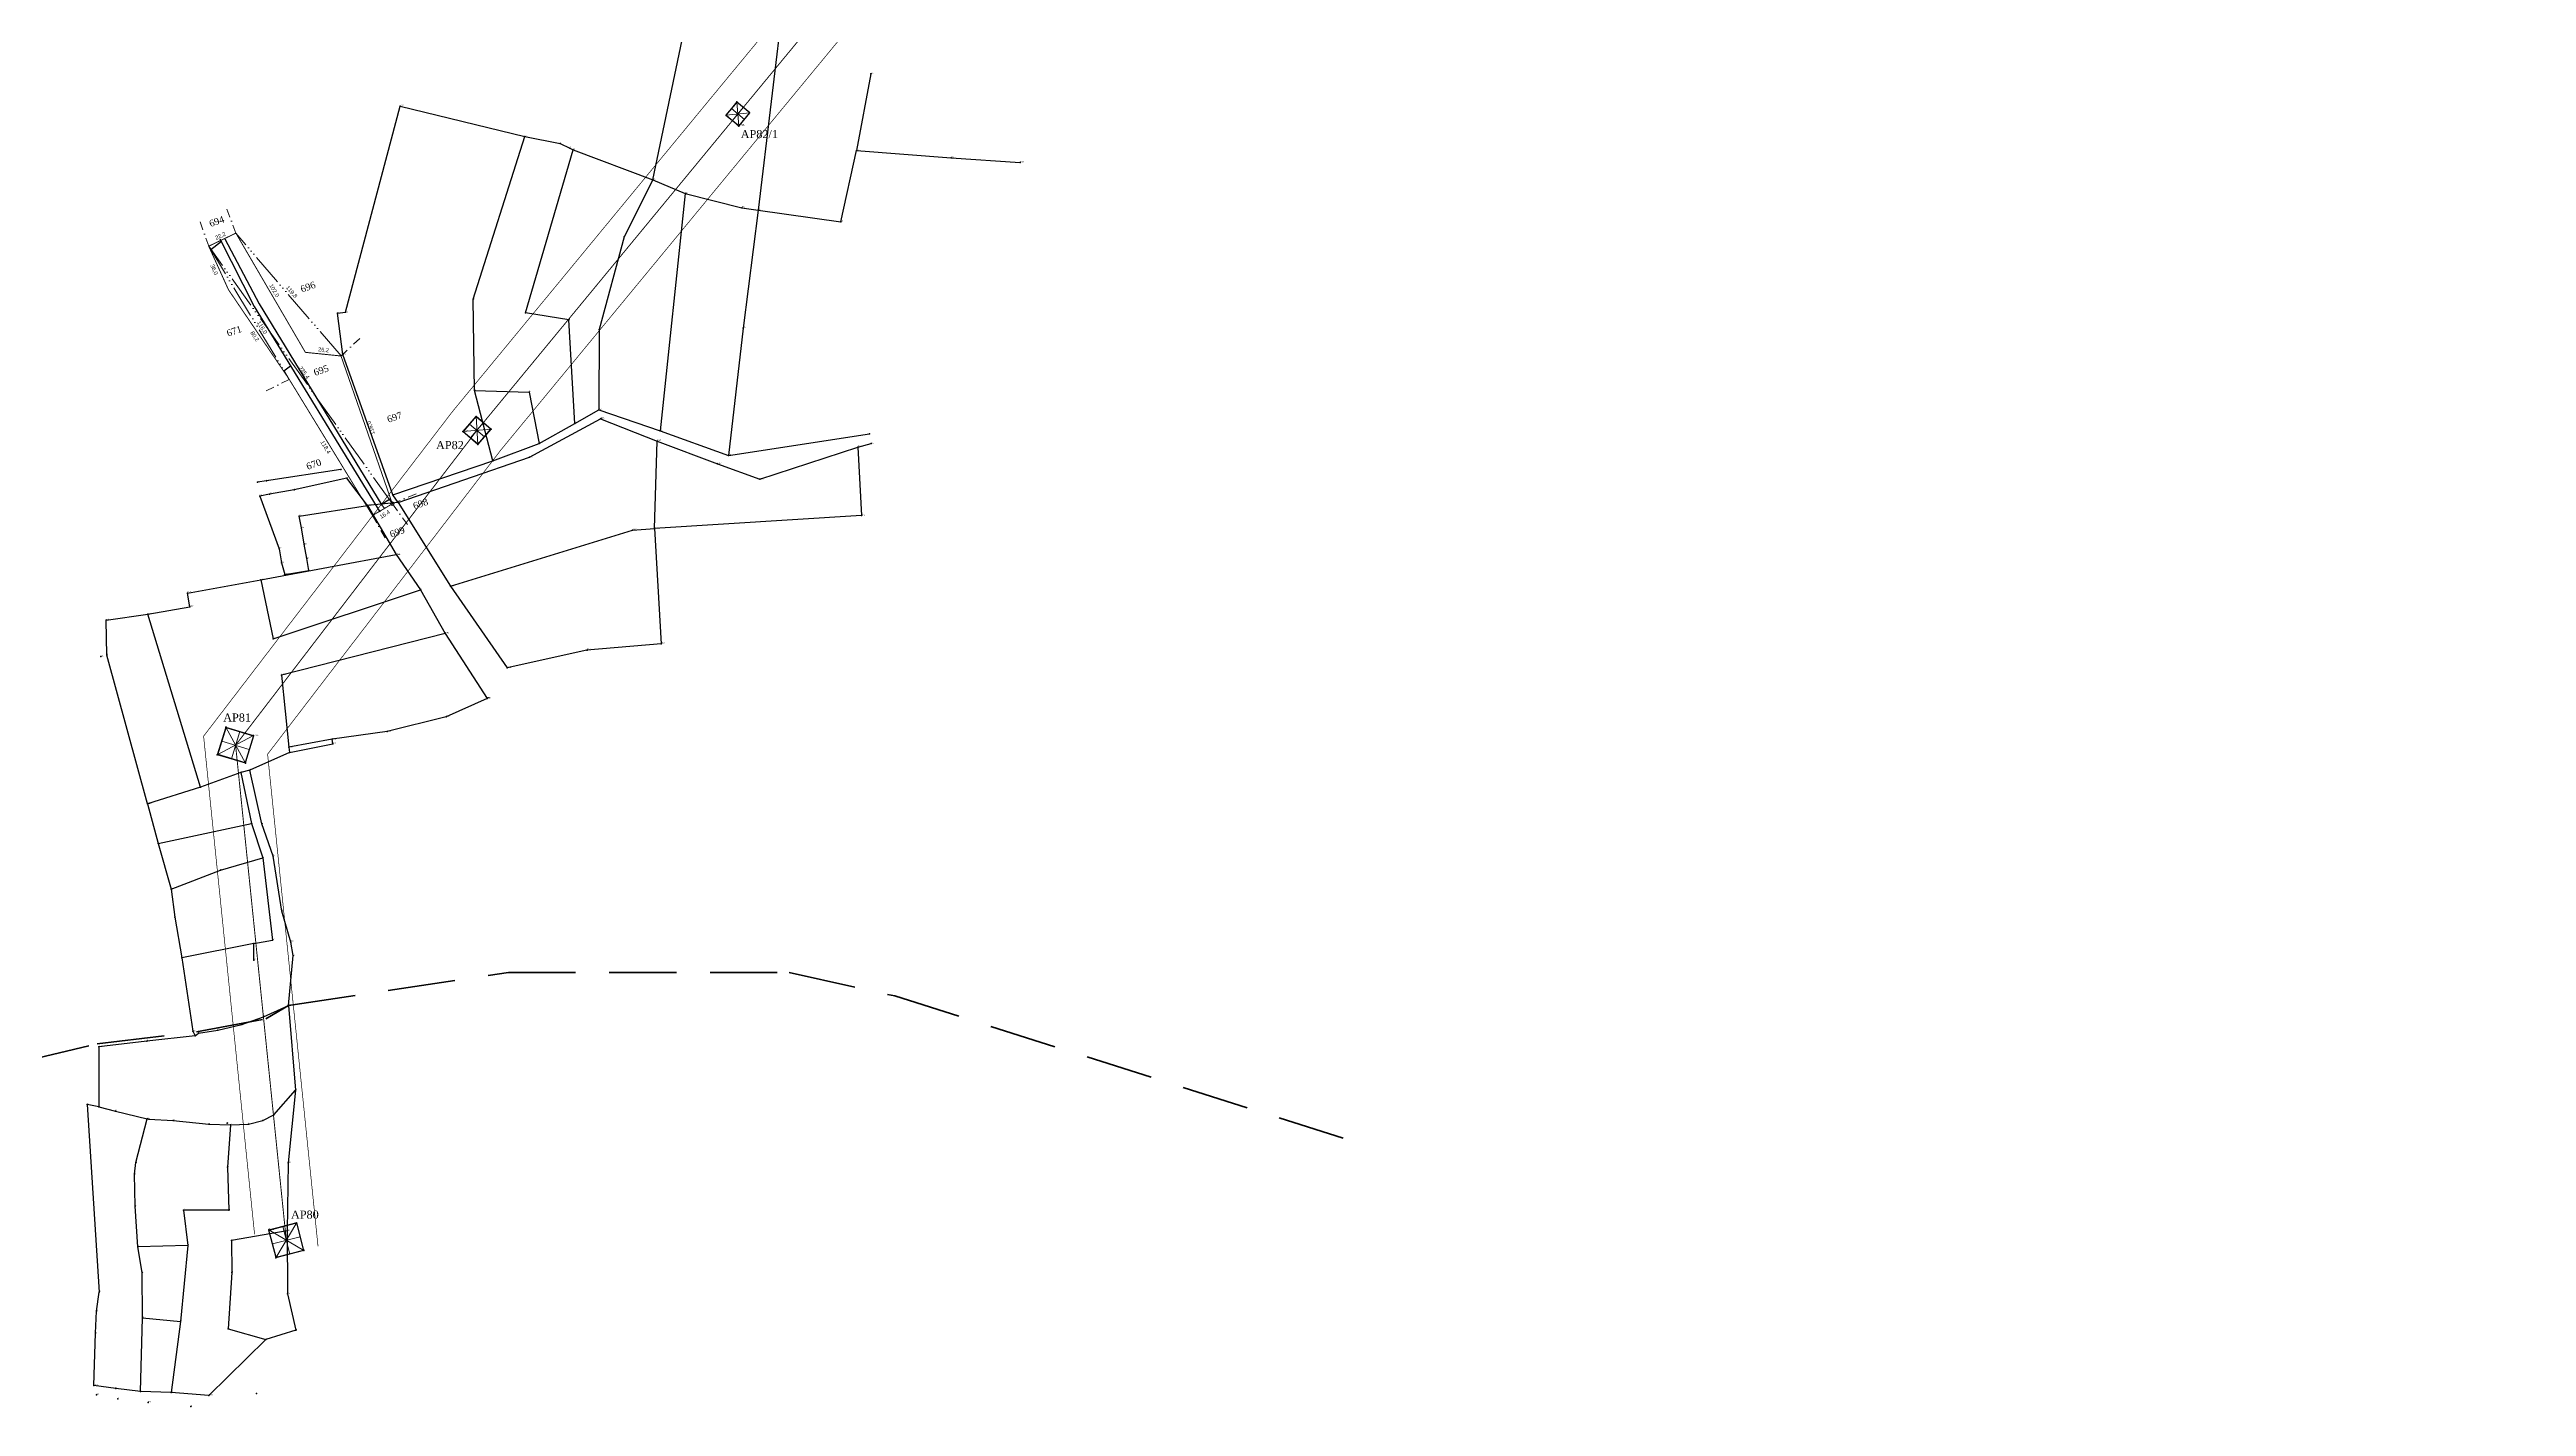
# Model space of a CAD drawing. Header units: inches. Extents: x 781242 to 785512, y 1239766 to 1243567.
# Drawn here: x 782205 to 784048, y 1239962 to 1240972 of the extents above; entities that cross this region are included whole.
import ezdxf

# ---------------------------------------------------------------- set-up
doc = ezdxf.new("R2010")
doc.units = ezdxf.units.IN
doc.header["$MEASUREMENT"] = 0
for name, pattern in [('1', [0]), ('ACAD_ISO06W100', [36, 24, -3, 0, -3, 0, -3, 0, -3]), ('DASHDOT', [25.4, 12.7, -6.35, 0, -6.35]), ('DASHED2', [0.375, 0.25, -0.125]), ('SOLID_LINE', [0])]:
    doc.linetypes.add(name, pattern=pattern)
doc.layers.get('Defpoints').update_dxf_attribs({"lineweight": 0})
for name, color, linetype, lineweight in [('boundry line', 1, 'Continuous', 0), ('chain line', 251, 'Continuous', 0), ('CHAIN LINE DISTANCE', 251, '1', 0), ('S.F.BOUNDARY DISTANCE', 220, '1', 0), ('S.F.SEPERATION LINE', 7, 'Continuous', 0), ('SURVEY NUMBER', 6, 'Continuous', 0), ('TOWER', 150, '1', 0), ('TOWER AS PER DESIGN', 31, 'Continuous', 0)]:
    doc.layers.add(name, color=color, linetype=linetype, lineweight=lineweight)
for name, color, linetype in [('FEATURE_LABEL', 7, 'Continuous'), ('ORIGIONAL TOWER', 1, '1'), ('Point_Code', 2, 'Continuous'), ('SITE DATA LINE', 130, 'Continuous'), ('WELL and BUILDING', 5, 'Continuous')]:
    doc.layers.add(name, color=color, linetype=linetype)
doc.styles.add('MtXpl_Times_New_Roma', font='times.ttf')
doc.styles.get("Standard").update_dxf_attribs({"font": 'arial.ttf'})
doc.linetypes.add('POWER', pattern='A,5,-0.2,[131,ltypeshp.shx,S=0.2,R=0,X=-0.2,Y=0],-0.4,[131,ltypeshp.shx,S=0.2,R=180,X=0.2,Y=0],-0.4,[131,ltypeshp.shx,S=0.2,R=0,X=-0.2,Y=0],-0.4,[131,ltypeshp.shx,S=0.2,R=180,X=0.2,Y=0],-0.4,[131,ltypeshp.shx,S=0.2,R=0,X=-0.2,Y=0],-0.4,[131,ltypeshp.shx,S=0.2,R=180,X=0.2,Y=0],-0.2', length=7.4)

# ---------------------------------------------------------------- blocks, each defined once
blk = doc.blocks.new('DD+6')
at = {"layer": 'ORIGIONAL TOWER'}
blk.add_lwpolyline([(-10.6, 10.6), (10.6, 10.6), (10.6, -10.6), (-10.6, -10.6)], close=True, dxfattribs=at)
at = {"layer": 'TOWER', "color": 2, "flags": 128}
for points in [[(-10.6, 0), (10.6, 0)], [(0, 10.6), (0, -10.6)]]:
    blk.add_lwpolyline(points, dxfattribs=at)
blk = doc.blocks.new('DB+0')
at = {"layer": 'ORIGIONAL TOWER'}
blk.add_lwpolyline([(-7.3, 7.3), (-7.3, -7.3), (7.3, -7.3), (7.3, 7.3)], close=True, dxfattribs=at)
at = {"layer": 'TOWER', "color": 2, "flags": 128}
for points in [[(-7.3, 0), (7.3, 0)], [(0, 7.3), (0, -7.3)]]:
    blk.add_lwpolyline(points, dxfattribs=at)
blk = doc.blocks.new('695 INGR C')
at = {"layer": 'boundry line', "color": 1, "lineweight": 70, "const_width": 0.7, "elevation": 20.1}
for points in [[(782323.7, 1240825.2), (782343.9, 1240834.9)], [(782338.4, 1240792.8), (782323.7, 1240825.2)], [(782343.9, 1240834.9), (782395.6, 1240746.2)], [(782383.6, 1240726.1), (782338.4, 1240792.8)], [(782395.6, 1240746.2), (782422.1, 1240743.5)], [(782422.1, 1240743.5), (782460.3, 1240633.5)], [(782445.5, 1240624.8), (782383.6, 1240726.1)], [(782460.3, 1240633.5), (782445.5, 1240624.8)]]:
    blk.add_lwpolyline(points, dxfattribs=at)
at = {"layer": 'chain line', "linetype": 'ACAD_ISO06W100', "elevation": 20.1}
for points in [[(782460.3, 1240633.5), (782323.7, 1240825.2)], [(782323.7, 1240825.2), (782383.6, 1240726.1)], [(782422.1, 1240743.5), (782343.9, 1240834.9)]]:
    blk.add_lwpolyline(points, dxfattribs=at)
at = {"layer": 'S.F.SEPERATION LINE', "linetype": 'DASHDOT', "lineweight": 0, "ltscale": 0.5, "elevation": 20.1}
for points in [[(782323.7, 1240825.2), (782316.7, 1240845)], [(782343.9, 1240834.9), (782336.5, 1240854.5)], [(782422.1, 1240743.5), (782437.4, 1240757.8)], [(782383.6, 1240726.1), (782364.8, 1240716.7)], [(782460.3, 1240633.5), (782479.7, 1240641.7)], [(782445.5, 1240624.8), (782455.9, 1240606.5)], [(782460.3, 1240633.5), (782472.6, 1240616.5)]]:
    blk.add_lwpolyline(points, dxfattribs=at)
at = {"layer": 'S.F.SEPERATION LINE', "lineweight": 0, "ltscale": 0.5}
blk.add_circle((782460.3, 1240633.5, 20.1), 1.35, dxfattribs=at)
at = {"layer": 'WELL and BUILDING', "color": 5, "ltscale": 2, "elevation": 20.1, "flags": 128}
for points in [[(782333.3, 1240828.6), (782325.3, 1240822.6)], [(782332, 1240830.7), (782357.4, 1240780.4)], [(782335.8, 1240830.7), (782361.2, 1240782.4)], [(782357.4, 1240780.4), (782450.9, 1240627.6)], [(782361.2, 1240782.4), (782452.4, 1240632.6)], [(782384.6, 1240736), (782379.5, 1240732.3)], [(782452.2, 1240633.2), (782458.9, 1240637.5)], [(782450.9, 1240627.6), (782450.7, 1240628.2)], [(782450.7, 1240628.2), (782450.9, 1240627.6)], [(782452.4, 1240632.6), (782454.5, 1240630.2)]]:
    blk.add_lwpolyline(points, dxfattribs=at)
at = {"layer": 'CHAIN LINE DISTANCE', "linetype": 'Continuous', "ltscale": 2, "char_height": 3, "attachment_point": 5}
for s, insert, rotation in [('\\A1;119,8', (782385.2, 1240791.1, 20.1), 310.546), ('\\A1;116,0', (782363.2, 1240764.6, 20.1), 301.1468), ('\\A1;235,4', (782394.5, 1240731.1, 20.1), 305.4734)]:
    blk.add_mtext(s, dxfattribs=dict(at, insert=insert, rotation=rotation))
at = {"layer": 'S.F.BOUNDARY DISTANCE', "linetype": 'Continuous', "ltscale": 2, "char_height": 3, "attachment_point": 5}
for s, insert, rotation in [('\\A1;22,2', (782332.5, 1240832.7, 20.1), 25.6574), ('\\A1;36,0', (782327.5, 1240807.7, 20.1), 294.3321), ('\\A1;102,0', (782372.3, 1240792.1, 20.1), 300.2714), ('\\A1;80,2', (782357.8, 1240758, 20.1), 304.1441), ('\\A1;26,2', (782409.1, 1240747.8, 20.1), 354.0808), ('\\A1;116,0', (782444.5, 1240690, 20.1), 109.1923), ('\\A1;118,4', (782410.4, 1240675.6, 20.1), 301.7038), ('\\A1;16,4', (782454.8, 1240625.5, 20.1), 32.0185)]:
    blk.add_mtext(s, dxfattribs=dict(at, insert=insert, rotation=rotation))
at = {"layer": 'SURVEY NUMBER', "style": 'MtXpl_Times_New_Roma'}
for s, p in [('694', (782325.1, 1240839.4, 20.1)), ('696', (782393, 1240790.7, 20.1)), ('671', (782338.1, 1240757.8, 20.1)), ('695', (782402.8, 1240728.6, 20.1)), ('697', (782457.4, 1240693.7, 20.1)), ('670', (782397.3, 1240658.7, 20.1)), ('698', (782476.7, 1240629.3, 20.1)), ('699', (782459.4, 1240608.3, 20.1))]:
    blk.add_text(s, height=5, rotation=19.4175, dxfattribs=at).set_placement(p)
blk = doc.blocks.new('DA+0')
at = {"layer": 'ORIGIONAL TOWER'}
blk.add_lwpolyline([(-6.3, 6.3), (-6.3, -6.3), (6.3, -6.3), (6.3, 6.3)], close=True, dxfattribs=at)
at = {"layer": 'TOWER', "color": 2, "flags": 128}
for points in [[(-6.3, 0), (6.3, 0)], [(0, 6.3), (0, -6.3)]]:
    blk.add_lwpolyline(points, dxfattribs=at)

msp = doc.modelspace()

# ---------------------------------------------------------------- linework, layer by layer
for p in [(782816.3, 1240953.4, 14.2), (782716.4, 1240932.5, 16.6), (782466, 1240929.5, 19), (782708.5, 1240922.6, 16.7), (782717.6, 1240915, 16.7), (782717.7, 1240915, 16.6), (782718.1, 1240914.6, 16.7), (782558.8, 1240906.7, 19.4), (782585, 1240901.5, 19.1), (782592.2, 1240898.2, 19.1), (782594.8, 1240897, 19.1), (782805.5, 1240896.3, 15.1), (782875.9, 1240891, 13.2), (782927.2, 1240887.5, 11.5), (782654, 1240874.6, 18.4), (782678, 1240864.4, 17.8), (782720.3, 1240853.8, 17.3), (782732.3, 1240852, 16.8), (782793.8, 1240843.4, 15.1), (782632.7, 1240832.1, 19.1), (782520.4, 1240785.7, 21.2), (782419.4, 1240775.3, 20.3), (782425.4, 1240776, 20.4), (782559.2, 1240775.6, 20.4), (782591.6, 1240770.3, 19.3), (782614.2, 1240763.2, 19), (782721.2, 1240764.3, 16.3), (782423.5, 1240744.5, 21.4), (782521.4, 1240717.8, 21.4), (782562.1, 1240716.6, 19.7), (782595.9, 1240693.3, 20.1), (782613.9, 1240703.4, 19.9), (782615.1, 1240696.8, 20.1), (782512.8, 1240687.4, 21.5), (782512.8, 1240687.2, 21.4), (782523.8, 1240677.6, 21.3), (782533.7, 1240689, 21.3), (782569.4, 1240678.5, 20.4), (782657.3, 1240680.2, 19.7), (782659.4, 1240687.7, 19.2), (782806.6, 1240675.7, 17.3), (782815.2, 1240685.5, 16.8), (782816.4, 1240678.3, 16.9), (782421.9, 1240659, 23.2), (782535, 1240665.5, 21.1), (782562.2, 1240668.2, 20.7), (782702.2, 1240663.2, 18.1), (782710.4, 1240669.5, 18.2), (782359.9, 1240649.5, 23.7), (782361.6, 1240639.3, 23.9), (782366.8, 1240650.5, 23.5), (782368.8, 1240640.8, 23.8), (782387.2, 1240644, 23.5), (782426.4, 1240652.7, 23.3), (782460.6, 1240640.3, 22.7), (782733.6, 1240651.8, 18.6), (782390.9, 1240624.3, 23.7), (782441.9, 1240632.2, 23.2), (782464.5, 1240634.5, 22.6), (782809.2, 1240624.7, 18), (782376, 1240600.1, 23.8), (782392.6, 1240615.6, 23.7), (782394.7, 1240603.4, 23.7), (782638.9, 1240614, 20.2), (782655.2, 1240615.1, 20.2), (782377.9, 1240589.6, 23.9), (782396.6, 1240592.9, 23.6), (782398.1, 1240584, 23.8), (782463.1, 1240595.7, 22.8), (782463.3, 1240595.5, 23), (782307.8, 1240567.1, 24.9), (782362.4, 1240576.9, 24.2), (782380, 1240580.7, 24.1), (782380.2, 1240580.8, 24), (782481.2, 1240569.6, 22.2), (782503.6, 1240572.2, 21.9), (782247.5, 1240546.9, 25.9), (782278.4, 1240551.3, 25.4), (782309.6, 1240556.9, 24.9), (782371.7, 1240533, 24.2), (782499.6, 1240537.1, 22.2), (782660.2, 1240529.4, 20.5), (782243.5, 1240519.8, 25.7), (782248, 1240521, 25.3), (782545.7, 1240511.4, 21.6), (782605, 1240524.6, 21.1), (782605.1, 1240524.6, 21.1), (782377.9, 1240506.1, 23.6), (782500.2, 1240475.1, 21.7), (782530.8, 1240488.7, 21.3), (782530.8, 1240488.6, 21.3), (782336.5, 1240467.2, 23.4), (782356.8, 1240460.8, 23.4), (782357, 1240461, 23.2), (782383.4, 1240452.3, 22.7), (782415.6, 1240458.3, 22.6), (782415.9, 1240454.9, 22.3), (782456.5, 1240464, 22.1), (782330.1, 1240446.7, 23.3), (782351, 1240440.4, 23.3), (782354.3, 1240435.3, 23), (782383.9, 1240448.4, 22.7), (782317.5, 1240422.6, 24.1), (782347.6, 1240433.5, 23.2), (782278.2, 1240410.2, 24.1), (782286, 1240380.7, 24), (782355.5, 1240395.5, 23.1), (782363.3, 1240395.3, 22.8), (782332.5, 1240360.8, 23.1), (782363.9, 1240370, 22.7), (782371.6, 1240371.4, 22.6), (782295.8, 1240346.7, 23.3), (782298.4, 1240325.8, 23.2), (782378.2, 1240330.4, 22.5), (782357.3, 1240306.3, 23), (782371.1, 1240308.8, 22.7), (782384.9, 1240307.4, 21.9), (782303.6, 1240295.6, 22.4), (782357.3, 1240294, 22.3), (782386.5, 1240297.3, 21.6), (782364.5, 1240251.8, 21.5), (782383.1, 1240260.2, 21.9), (782277.7, 1240233.7, 21.3), (782312, 1240241, 21.4), (782313.6, 1240237.7, 21.3), (782316.2, 1240239.6, 21.5), (782330.4, 1240241.9, 21.4), (782348.3, 1240246.1, 21.2), (782241.9, 1240229.4, 20.7), (782388.2, 1240197.3, 20), (782233.4, 1240186.5, 20.3), (782241.9, 1240184.7, 20.5), (782254.4, 1240181.6, 20.4), (782278, 1240175.8, 20.5), (782372.2, 1240178.9, 19.8), (782279.1, 1240175.5, 20.5), (782297.3, 1240174.5, 20.6), (782323.8, 1240171.8, 20.7), (782337.5, 1240172.6, 20.2), (782339.8, 1240171.5, 20.1), (782353.2, 1240171.9, 20.1), (782363.9, 1240174.5, 20), (782269.5, 1240143.3, 19.6), (782337.7, 1240139.9, 19.2), (782382.9, 1240143, 19.6), (782268.4, 1240134.7, 19.6), (782268.9, 1240110.8, 19.6), (782304.9, 1240108, 19.2), (782338.7, 1240107.8, 19), (782340.6, 1240085.4, 18.9), (782368.3, 1240093.3, 18.8), (782368.3, 1240093.2, 18.8), (782382.1, 1240092.4, 18.8), (782271, 1240080.6, 19.5), (782308.2, 1240081.6, 19.3), (782373.6, 1240072.4, 18.7), (782394.5, 1240077.8, 19.3), (782242.3, 1240047, 19.6), (782274.1, 1240061.5, 19.4), (782341, 1240061.4, 18.9), (782240.2, 1240032.8, 19.6), (782382.2, 1240045.6, 19.3), (782239.4, 1240016.3, 19.7), (782274.5, 1240027.9, 19.7), (782302.8, 1240025.1, 21.9), (782338.1, 1240019.6, 18.9), (782366.3, 1240011.6, 19.4), (782388.5, 1240018.5, 18.9), (782238.3, 1239977.4, 20.1), (782254.5, 1239975.3, 20.1), (782240.2, 1239970.5, 19.9), (782256, 1239967.6, 19.7), (782272.9, 1239972.9, 19.9), (782278.7, 1239964.8, 19.8), (782295.8, 1239972.1, 19.8), (782310.4, 1239961.8, 19.9), (782323.9, 1239970.1, 19.7), (782359.3, 1239971.6, 19.5)]:
    msp.add_point(p)
at = {"layer": 'Defpoints', "color": 51, "linetype": 'DASHED2', "lineweight": 50, "ltscale": 200}
msp.add_lwpolyline([(781351.9, 1240062.1), (781806.7, 1240188.7), (782163.5, 1240204.8), (782185.8, 1240218.5), (782240.8, 1240231.7), (782314.6, 1240240.5), (782366.1, 1240250.3), (782383.1, 1240260.2), (782546.6, 1240284.7), (782755.4, 1240284.7), (782834, 1240267.3), (783176.3, 1240158.6)], dxfattribs=at)
at = {"layer": 'SITE DATA LINE', "flags": 128}
for points, elevation in [([(782654, 1240874.6), (782684.5, 1241020.3), (782751.8, 1241017.1), (782787.6, 1241014.7), (782823.1, 1241012.3), (782822.2, 1241009.3), (782787.3, 1241011.8), (782751.8, 1241014)], 18.4), ([(782751.8, 1241017.1), (782751.8, 1241014), (782732.3, 1240852)], 14.7), ([(782816.3, 1240953.4), (782805.5, 1240896.3)], 14.2), ([(782464.5, 1240634.5), (782460.6, 1240640.3), (782423.5, 1240744.5), (782419.4, 1240775.3), (782425.4, 1240776), (782466, 1240929.5), (782558.8, 1240906.7), (782585, 1240901.5), (782592.2, 1240898.2), (782594.8, 1240897), (782654, 1240874.6), (782632.7, 1240832.1), (782614.2, 1240763.2), (782613.9, 1240703.4)], 22.6), ([(782521.4, 1240717.8), (782520.4, 1240785.7), (782558.8, 1240906.7)], 21.1), ([(782595.9, 1240693.3), (782591.6, 1240770.3), (782559.2, 1240775.6), (782594.8, 1240897)], 20.1), ([(782654, 1240874.6), (782678, 1240864.4), (782720.3, 1240853.8), (782732.3, 1240852), (782793.8, 1240843.4), (782805.5, 1240896.3), (782875.9, 1240891), (782927.2, 1240887.5)], 18.4), ([(782678, 1240864.4), (782659.4, 1240687.7)], 17.8), ([(782732.3, 1240852), (782721.2, 1240764.3), (782710.4, 1240669.5)], 16.8), ([(782535, 1240665.5), (782521.4, 1240717.8), (782562.1, 1240716.6), (782569.4, 1240678.5)], 21.1), ([(782460.6, 1240640.3), (782535, 1240665.5), (782569.4, 1240678.5), (782595.9, 1240693.3), (782613.9, 1240703.4)], 22.7), ([(782464.5, 1240634.5), (782562.2, 1240668.2), (782615.1, 1240696.8), (782657.3, 1240680.2), (782702.2, 1240663.2), (782733.6, 1240651.8), (782806.6, 1240675.7), (782809.2, 1240624.7), (782655.2, 1240615.1)], 22.6), ([(782613.9, 1240703.4), (782659.4, 1240687.7), (782710.4, 1240669.5), (782815.2, 1240685.5)], 19.9), ([(782503.6, 1240572.2), (782638.9, 1240614), (782655.2, 1240615.1), (782657.3, 1240680.2)], 21.9), ([(782806.6, 1240675.7), (782816.4, 1240678.3)], 17.3), ([(782421.9, 1240659), (782366.8, 1240650.5), (782359.9, 1240649.5)], 23.2), ([(782426.4, 1240652.7), (782387.2, 1240644), (782368.8, 1240640.8), (782361.6, 1240639.3), (782376, 1240600.1), (782377.9, 1240589.6), (782380.2, 1240580.8), (782398.1, 1240584), (782396.6, 1240592.9), (782394.7, 1240603.4), (782392.6, 1240615.6), (782390.9, 1240624.3), (782441.9, 1240632.2), (782426.4, 1240652.7)], 23.3), ([(782464.5, 1240634.5), (782441.9, 1240632.2)], 22.6), ([(782441.9, 1240632.2), (782463.1, 1240595.7)], 22.6), ([(782464.4, 1240634.5), (782464.5, 1240634.5), (782503.6, 1240572.2), (782545.7, 1240511.4)], 23.2), ([(782655.2, 1240615.1), (782660.2, 1240529.4), (782605, 1240524.6), (782545.7, 1240511.4)], 20.2), ([(782309.6, 1240556.9), (782307.8, 1240567.1), (782362.4, 1240576.9), (782463.1, 1240595.7)], 24.9), ([(782463.1, 1240595.7), (782481.2, 1240569.6), (782499.6, 1240537.1), (782530.8, 1240488.7), (782500.2, 1240475.1), (782456.5, 1240464), (782415.6, 1240458.3), (782383.4, 1240452.3)], 22.8), ([(782362.4, 1240576.9), (782371.7, 1240533), (782481.2, 1240569.6)], 24.2), ([(782383.4, 1240452.3), (782383.9, 1240448.4), (782354.3, 1240435.3), (782347.6, 1240433.5), (782317.5, 1240422.6), (782278.2, 1240410.2), (782248, 1240521), (782247.5, 1240546.9), (782278.4, 1240551.3), (782309.6, 1240556.9)], 22.7), ([(782317.5, 1240422.6), (782278.4, 1240551.3)], 24.1), ([(782499.6, 1240537.1), (782377.9, 1240506.1), (782383.4, 1240452.3)], 22.2), ([(782383.9, 1240448.4), (782415.9, 1240454.9), (782415.6, 1240458.3)], 22.7), ([(782278.2, 1240410.2), (782286, 1240380.7), (782295.8, 1240346.7), (782298.4, 1240325.8), (782303.6, 1240295.6), (782312, 1240241), (782313.6, 1240237.7), (782316.2, 1240239.6), (782330.4, 1240241.9), (782348.3, 1240246.1), (782364.5, 1240251.8), (782383.1, 1240260.2), (782386.5, 1240297.3), (782384.9, 1240307.4), (782378.2, 1240330.4), (782371.6, 1240371.4), (782363.3, 1240395.3), (782354.3, 1240435.3)], 22.7), ([(782347.6, 1240433.5), (782355.5, 1240395.5), (782363.9, 1240370), (782371.1, 1240308.8)], 22.7), ([(782286, 1240380.7), (782355.5, 1240395.5)], 22.7), ([(782295.8, 1240346.7), (782332.5, 1240360.8), (782363.9, 1240370)], 22.7), ([(782357.3, 1240306.3), (782303.6, 1240295.6)], 21.5), ([(782357.3, 1240294), (782357.3, 1240306.3), (782371.1, 1240308.8)], 21.5), ([(782383.1, 1240260.2), (782388.2, 1240197.3), (782382.9, 1240143), (782382.1, 1240092.4), (782382.2, 1240045.6), (782388.5, 1240018.5), (782366.3, 1240011.6), (782323.9, 1239970.1), (782295.8, 1239972.1), (782272.9, 1239972.9), (782254.5, 1239975.3), (782238.3, 1239977.4), (782239.4, 1240016.3), (782240.2, 1240032.8), (782242.3, 1240047)], 21.9), ([(782313.6, 1240237.7), (782277.7, 1240233.7), (782241.9, 1240229.4), (782241.9, 1240184.7), (782233.4, 1240186.5), (782242.3, 1240047)], 21.3), ([(782241.9, 1240184.7), (782254.4, 1240181.6), (782278, 1240175.8), (782279.1, 1240175.5), (782297.3, 1240174.5), (782323.8, 1240171.8), (782339.8, 1240171.5), (782353.2, 1240171.9), (782363.9, 1240174.5), (782372.2, 1240178.9), (782388.2, 1240197.3)], 20.5), ([(782272.9, 1239972.9), (782274.5, 1240027.9), (782274.1, 1240061.5), (782271, 1240080.6), (782268.9, 1240110.8), (782268.4, 1240134.7), (782269.5, 1240143.3), (782278, 1240175.8)], 19.9), ([(782339.8, 1240171.5), (782337.7, 1240139.9), (782338.7, 1240107.8), (782304.9, 1240108), (782308.2, 1240081.6), (782302.8, 1240025.1), (782295.8, 1239972.1)], 20.1), ([(782382.1, 1240092.4), (782340.6, 1240085.4), (782341, 1240061.4), (782338.1, 1240019.6), (782366.3, 1240011.6)], 18.8), ([(782308.2, 1240081.6), (782271, 1240080.6)], 19.3), ([(782274.5, 1240027.9), (782302.8, 1240025.1)], 19.7)]:
    msp.add_lwpolyline(points, dxfattribs=dict(at, elevation=elevation))
at = {"layer": 'TOWER', "color": 5, "linetype": 'POWER', "ltscale": 5, "const_width": 0.5}
for points in [[(784114.8, 1242888), (783914.9, 1242586), (783708.3, 1242277.4), (783499.6, 1241965.7), (783294.6, 1241658.5), (783097.7, 1241420.2), (782909.1, 1241192), (782699.5, 1240938.2), (782505.2, 1240702.4), (782319.9, 1240460.6), (782357.8, 1240090)], [(784155.7, 1242866.3), (783953.2, 1242560.5), (783746.5, 1242251.8), (783537.8, 1241940.2), (783331.5, 1241631), (783133.1, 1241390.9), (782944.5, 1241162.7), (782735, 1240908.9), (782541.2, 1240673.8), (782367.5, 1240447.2), (782405, 1240081)]]:
    msp.add_lwpolyline(points, dxfattribs=at)
at = {"layer": 'TOWER', "color": 4, "const_width": 0.7, "flags": 128}
msp.add_lwpolyline([(784135.3, 1242877.2), (783934, 1242573.3), (783727.4, 1242264.6), (783518.7, 1241952.9), (783313, 1241644.8), (783115.4, 1241405.6), (782926.8, 1241177.3), (782717.3, 1240923.6), (782523.2, 1240688.1), (782343.7, 1240453.9), (782381.4, 1240085.5)], dxfattribs=at)
at = {"layer": 'TOWER AS PER DESIGN'}
for points, elevation in [([(782716.4, 1240932.5), (782708.5, 1240922.6), (782718.1, 1240914.6)], 16.6), ([(782726.1, 1240924.5), (782716.4, 1240932.5)], 16.6), ([(782716.4, 1240932.5), (782718.1, 1240914.6)], 16.6), ([(782708.5, 1240922.6), (782726.1, 1240924.5)], 16.7), ([(782726.1, 1240924.5), (782718.1, 1240914.6)], 16.6), ([(782522.6, 1240698.7), (782512.8, 1240687.2)], 21.4), ([(782533.7, 1240689), (782522.6, 1240698.7)], 21.3), ([(782522.6, 1240698.7), (782523.8, 1240677.6)], 21.3), ([(782533.7, 1240689), (782523.8, 1240677.6), (782512.8, 1240687.2)], 21.3), ([(782512.8, 1240687.2), (782533.7, 1240689)], 21.4), ([(782357, 1240461), (782351, 1240440.4), (782330.1, 1240446.7), (782336.5, 1240467.2), (782357, 1240461)], 23.2), ([(782330.1, 1240446.7), (782357, 1240461)], 23.3), ([(782336.5, 1240467.2), (782351, 1240440.4)], 23.4), ([(782368.3, 1240093.3), (782394.5, 1240077.8)], 18.8), ([(782373.6, 1240072.4), (782389.2, 1240098.6)], 18.7)]:
    msp.add_lwpolyline(points, dxfattribs=dict(at, elevation=elevation))
at = {"layer": 'TOWER AS PER DESIGN', "elevation": -167.7}
msp.add_lwpolyline([(782368.3, 1240093.3), (782373.6, 1240072.4), (782394.5, 1240077.8), (782389.2, 1240098.6)], close=True, dxfattribs=at)

# ---------------------------------------------------------------- block references
at = {"linetype": 'Continuous'}
msp.add_blockref('695 INGR C', (0, 0), dxfattribs=at)
at = {"layer": 'TOWER', "color": 2}
for name, p, rotation in [('DA+0', (782717.3, 1240923.6), 320.4890877176881), ('DB+0', (782523.2, 1240688.1), 319.7952866514551), ('DD+6', (782343.7, 1240453.9), 342.9801503096188), ('DD+6', (782381.4, 1240085.5), 14.48272239405927)]:
    msp.add_blockref(name, p, dxfattribs=dict(at, rotation=rotation))

# ---------------------------------------------------------------- texts
at = {"layer": 'FEATURE_LABEL', "style": 'MtXpl_Times_New_Roma'}
for s, p in [('AP82/1', (782719.4, 1240905.6, -167.7)), ('AP82', (782492.8, 1240674.2, -167.7)), ('AP81', (782334.5, 1240471.5, -167.7)), ('AP80', (782384.9, 1240101.6, -167.7))]:
    msp.add_text(s, height=6, rotation=359.9949, dxfattribs=at).set_placement(p)
at = {"layer": 'Point_Code', "color": 2, "linetype": 'SOLID_LINE'}
for s, p in [('BS', (782816.3, 1240953.4, 14.2)), ('T', (782716.4, 1240932.5, 16.6)), ('FNC', (782466, 1240929.5, 19)), ('T', (782708.5, 1240922.6, 16.7)), ('AP-82/1', (782717.6, 1240915, 16.7)), ('AP-82/1', (782717.7, 1240915, 16.6)), ('T', (782718.1, 1240914.6, 16.7)), ('BS', (782558.8, 1240906.7, 19.4)), ('B', (782585, 1240901.5, 19.1)), ('B', (782592.2, 1240898.2, 19.1)), ('B', (782594.8, 1240897, 19.1)), ('BS', (782805.5, 1240896.3, 15.1)), ('BS', (782875.9, 1240891, 13.2)), ('RBS', (782927.2, 1240887.5, 11.5)), ('BS', (782654, 1240874.6, 18.4)), ('BS', (782678, 1240864.4, 17.8)), ('BS', (782720.3, 1240853.8, 17.3)), ('BS', (782732.3, 1240852, 16.8)), ('BS', (782793.8, 1240843.4, 15.1)), ('B', (782632.7, 1240832.1, 19.1)), ('B', (782520.4, 1240785.7, 21.2)), ('BS', (782419.4, 1240775.3, 20.3)), ('BS', (782425.4, 1240776, 20.4)), ('B', (782559.2, 1240775.6, 20.4)), ('B', (782591.6, 1240770.3, 19.3)), ('BS', (782721.2, 1240764.3, 16.3)), ('B', (782614.2, 1240763.2, 19)), ('BS', (782423.5, 1240744.5, 21.4)), ('B', (782521.4, 1240717.8, 21.4)), ('B', (782562.1, 1240716.6, 19.7)), ('BS', (782595.9, 1240693.3, 20.1)), ('BS', (782613.9, 1240703.4, 19.9)), ('FNC', (782615.1, 1240696.8, 20.1)), ('AP-52', (782512.8, 1240687.4, 21.5)), ('T', (782512.8, 1240687.2, 21.4)), ('T', (782523.8, 1240677.6, 21.3)), ('T', (782533.7, 1240689, 21.3)), ('B', (782569.4, 1240678.5, 20.4)), ('FNC', (782657.3, 1240680.2, 19.7)), ('BS', (782659.4, 1240687.7, 19.2)), ('FNC', (782806.6, 1240675.7, 17.3)), ('BS', (782816.4, 1240678.3, 16.9)), ('B', (782421.9, 1240659, 23.2)), ('B', (782535, 1240665.5, 21.1)), ('FNC', (782562.2, 1240668.2, 20.7)), ('FNC', (782702.2, 1240663.2, 18.1)), ('BS', (782710.4, 1240669.5, 18.2)), ('BS', (782359.9, 1240649.5, 23.7)), ('BS', (782361.6, 1240639.3, 23.9)), ('BS', (782366.8, 1240650.5, 23.5)), ('BS', (782368.8, 1240640.8, 23.8)), ('BS', (782387.2, 1240644, 23.5)), ('B', (782426.4, 1240652.7, 23.3)), ('B', (782460.6, 1240640.3, 22.7)), ('FNC', (782733.6, 1240651.8, 18.6)), ('BS', (782390.9, 1240624.3, 23.7)), ('FNC', (782441.9, 1240632.2, 23.2)), ('FNC', (782464.5, 1240634.5, 22.6)), ('FNC', (782809.2, 1240624.7, 18)), ('BS', (782376, 1240600.1, 23.8)), ('BS', (782392.6, 1240615.6, 23.7)), ('BS', (782394.7, 1240603.4, 23.7)), ('FNC', (782638.9, 1240614, 20.2)), ('FNC', (782655.2, 1240615.1, 20.2)), ('BS', (782377.9, 1240589.6, 23.9)), ('BS', (782380, 1240580.7, 24.1)), ('FNC', (782380.2, 1240580.8, 24)), ('BS', (782396.6, 1240592.9, 23.6)), ('BS', (782398.1, 1240584, 23.8)), ('FNC', (782463.1, 1240595.7, 22.8)), ('RBS', (782463.3, 1240595.5, 23)), ('FNC', (782307.8, 1240567.1, 24.9)), ('FNC', (782362.4, 1240576.9, 24.2)), ('B', (782481.2, 1240569.6, 22.2)), ('FNC', (782503.6, 1240572.2, 21.9)), ('BS', (782247.5, 1240546.9, 25.9)), ('BS', (782278.4, 1240551.3, 25.4)), ('FNC', (782309.6, 1240556.9, 24.9)), ('B', (782371.7, 1240533, 24.2)), ('FNC', (782499.6, 1240537.1, 22.2)), ('FNC', (782660.2, 1240529.4, 20.5)), ('RS', (782243.5, 1240519.8, 25.7)), ('B', (782248, 1240521, 25.3)), ('FNC', (782545.7, 1240511.4, 21.6)), ('BS', (782605, 1240524.6, 21.1)), ('FNC', (782605.1, 1240524.6, 21.1)), ('FNC', (782377.9, 1240506.1, 23.6)), ('FNC', (782530.8, 1240488.7, 21.3)), ('BS', (782530.8, 1240488.6, 21.3)), ('FNC', (782500.2, 1240475.1, 21.7)), ('T', (782336.5, 1240467.2, 23.4)), ('AP-81', (782356.8, 1240460.8, 23.4)), ('T', (782357, 1240461, 23.2)), ('FNC', (782383.4, 1240452.3, 22.7)), ('FNC', (782415.6, 1240458.3, 22.6)), ('FNC', (782415.9, 1240454.9, 22.3)), ('FNC', (782456.5, 1240464, 22.1)), ('T', (782330.1, 1240446.7, 23.3)), ('B', (782347.6, 1240433.5, 23.2)), ('T', (782351, 1240440.4, 23.3)), ('B', (782354.3, 1240435.3, 23)), ('B', (782383.9, 1240448.4, 22.7)), ('B', (782317.5, 1240422.6, 24.1)), ('RBS', (782278.2, 1240410.2, 24.1)), ('B', (782286, 1240380.7, 24)), ('B', (782355.5, 1240395.5, 23.1)), ('B', (782363.3, 1240395.3, 22.8)), ('B', (782332.5, 1240360.8, 23.1)), ('B', (782363.9, 1240370, 22.7)), ('B', (782371.6, 1240371.4, 22.6)), ('B', (782295.8, 1240346.7, 23.3)), ('B', (782298.4, 1240325.8, 23.2)), ('B', (782378.2, 1240330.4, 22.5)), ('W', (782357.3, 1240306.3, 23)), ('W', (782371.1, 1240308.8, 22.7)), ('BS', (782384.9, 1240307.4, 21.9)), ('B', (782303.6, 1240295.6, 22.4)), ('W', (782357.3, 1240294, 22.3)), ('B', (782386.5, 1240297.3, 21.6)), ('B', (782364.5, 1240251.8, 21.5)), ('BS', (782383.1, 1240260.2, 21.9)), ('B', (782277.7, 1240233.7, 21.3)), ('BS', (782312, 1240241, 21.4)), ('B', (782313.6, 1240237.7, 21.3)), ('B', (782316.2, 1240239.6, 21.5)), ('B', (782330.4, 1240241.9, 21.4)), ('B', (782348.3, 1240246.1, 21.2)), ('RBS', (782241.9, 1240229.4, 20.7)), ('BS', (782388.2, 1240197.3, 20)), ('B', (782233.4, 1240186.5, 20.3)), ('B', (782241.9, 1240184.7, 20.5)), ('B', (782254.4, 1240181.6, 20.4)), ('B', (782278, 1240175.8, 20.5)), ('B', (782279.1, 1240175.5, 20.5)), ('B', (782372.2, 1240178.9, 19.8)), ('B', (782297.3, 1240174.5, 20.6)), ('B', (782323.8, 1240171.8, 20.7)), ('B', (782337.5, 1240172.6, 20.2)), ('B', (782339.8, 1240171.5, 20.1)), ('B', (782353.2, 1240171.9, 20.1)), ('B', (782363.9, 1240174.5, 20)), ('B', (782269.5, 1240143.3, 19.6)), ('B', (782337.7, 1240139.9, 19.2)), ('BS', (782382.9, 1240143, 19.6)), ('B', (782268.4, 1240134.7, 19.6)), ('B', (782268.9, 1240110.8, 19.6)), ('B', (782304.9, 1240108, 19.2)), ('B', (782338.7, 1240107.8, 19)), ('B', (782340.6, 1240085.4, 18.9)), ('T', (782368.3, 1240093.3, 18.8)), ('AP-80', (782368.3, 1240093.2, 18.8)), ('BS', (782382.1, 1240092.4, 18.8)), ('B', (782271, 1240080.6, 19.5)), ('B', (782308.2, 1240081.6, 19.3)), ('T', (782373.6, 1240072.4, 18.7)), ('T', (782394.5, 1240077.8, 19.3)), ('B', (782242.3, 1240047, 19.6)), ('B', (782274.1, 1240061.5, 19.4)), ('B', (782341, 1240061.4, 18.9)), ('B', (782240.2, 1240032.8, 19.6)), ('B', (782274.5, 1240027.9, 19.7)), ('BS', (782382.2, 1240045.6, 19.3)), ('B', (782239.4, 1240016.3, 19.7)), ('B', (782302.8, 1240025.1, 21.9)), ('B', (782338.1, 1240019.6, 18.9)), ('B', (782366.3, 1240011.6, 19.4)), ('B', (782388.5, 1240018.5, 18.9)), ('RBS', (782238.3, 1239977.4, 20.1)), ('B', (782254.5, 1239975.3, 20.1)), ('B', (782272.9, 1239972.9, 19.9)), ('B', (782295.8, 1239972.1, 19.8)), ('BS', (782240.2, 1239970.5, 19.9)), ('B', (782256, 1239967.6, 19.7)), ('BS', (782278.7, 1239964.8, 19.8)), ('B', (782310.4, 1239961.8, 19.9)), ('RBS', (782323.9, 1239970.1, 19.7))]:
    msp.add_text(s, height=1, rotation=359.9949, dxfattribs=at).set_placement(p)

doc.saveas('drawing.dxf')
